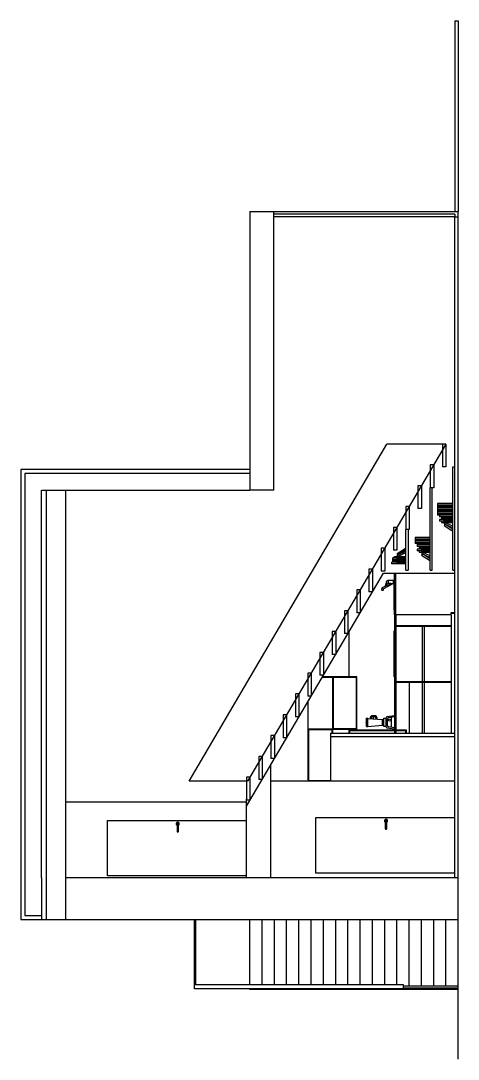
# Model space of a CAD drawing. Header units: millimetres. Extents: x 10227 to 13232, y 2 to 9351.
# Drawn here: x 12602 to 13232, y 188 to 1684 of the extents above; entities that cross this region are included whole.
import ezdxf

# ---------------------------------------------------------------- set-up
doc = ezdxf.new("R2010")
doc.units = ezdxf.units.MM
for name, color, linetype in [('A-DOOR-FULL', 3, 'Continuous'), ('A-FLOOR-LEVL', 3, 'Continuous'), ('A-FLOOR-STRS', 3, 'Continuous'), ('A-FURN', 9, 'Continuous'), ('A-GLAZ-FULL', 4, 'Continuous'), ('A-WALL-FULL-EXTR', 1, 'Continuous'), ('A-WALL-FULL-INTR', 2, 'Continuous')]:
    doc.layers.add(name, color=color, linetype=linetype)

msp = doc.modelspace()

# ---------------------------------------------------------------- linework, layer by layer
at = {"layer": 'A-DOOR-FULL'}
for p, q in [((12727, 452.4), (12727, 532.4)), ((12727, 532.4), (12927, 532.4)), ((12827, 527.5), (12827, 516.5)), ((12829, 516.5), (12829, 527.5)), ((13027, 536.5), (13227, 536.5)), ((13027, 456.5), (13027, 536.5)), ((13127, 531.6), (13127, 520.6)), ((13129, 520.6), (13129, 531.6)), ((12927, 452.4), (12727, 452.4)), ((13227, 456.5), (13027, 456.5))]:
    msp.add_line(p, q, dxfattribs=at)
for centre, radius, start, end in [((12828, 527.5), 2.28, 295.9998, 244.0002), ((12828, 527.5), 1, 0, 180), ((13128, 531.6), 2.28, 295.9998, 244.0002), ((13128, 531.6), 1, 0, 180), ((12828, 516.5), 1, 180, 0), ((13128, 520.6), 1, 180, 0)]:
    msp.add_arc(centre, radius, start, end, dxfattribs=at)
at = {"layer": 'A-FLOOR-LEVL'}
for p, q in [((12932, 1409.6), (12932, 1007.9)), ((12966.2, 1007.9), (12966.2, 1409.6)), ((13227, 449.8), (13227, 1401.6)), ((13227, 1401.6), (13232, 1401.6)), ((12966.2, 1007.9), (12932, 1007.9)), ((12927, 449.8), (12927, 562.9))]:
    msp.add_line(p, q, dxfattribs=at)
at = {"layer": 'A-FLOOR-STRS', "ltscale": 0.1}
for p, q in [((13227, 1684.2), (13227, 1409.6)), ((13227, 1684.2), (13232, 1684.2)), ((13232, 1684.2), (13232, 1409.6))]:
    msp.add_line(p, q, dxfattribs=at)
at = {"layer": 'A-FLOOR-STRS'}
for p, q in [((13232, 188.3), (13232, 1409.6)), ((13214.3, 1074.4), (13209.3, 1074.4)), ((13209.3, 1074.4), (13209.3, 1041.4)), ((13214.3, 1074.4), (13214.3, 1041.4)), ((13191.7, 1044.4), (13191.7, 1011.4)), ((13196.7, 1044.4), (13191.7, 1044.4)), ((13196.7, 1044.4), (13196.7, 1011.4)), ((13214.3, 1041.4), (13209.3, 1041.4)), ((13174, 1014.4), (13174, 981.4)), ((13179, 1014.4), (13174, 1014.4)), ((13179, 1014.4), (13179, 981.4)), ((13196.7, 1011.4), (13191.7, 1011.4)), ((13156.4, 984.4), (13156.4, 951.4)), ((13161.4, 984.4), (13156.4, 984.4)), ((13161.4, 984.4), (13161.4, 951.4)), ((13179, 981.4), (13174, 981.4)), ((13138.7, 954.4), (13138.7, 921.4)), ((13143.7, 954.4), (13138.7, 954.4)), ((13143.7, 954.4), (13143.7, 921.4)), ((13161.4, 951.4), (13156.4, 951.4)), ((13121.1, 924.4), (13121.1, 891.4)), ((13126.1, 924.4), (13121.1, 924.4)), ((13126.1, 924.4), (13126.1, 891.4)), ((13143.7, 921.4), (13138.7, 921.4)), ((13103.4, 894.4), (13103.4, 861.4)), ((13108.4, 894.4), (13103.4, 894.4)), ((13108.4, 894.4), (13108.4, 861.4)), ((13126.1, 891.4), (13121.1, 891.4)), ((13085.8, 864.4), (13085.8, 831.4)), ((13090.8, 864.4), (13085.8, 864.4)), ((13090.8, 864.4), (13090.8, 831.4)), ((13108.4, 861.4), (13103.4, 861.4)), ((13068.1, 834.4), (13068.1, 801.4)), ((13073.1, 834.4), (13068.1, 834.4)), ((13073.1, 834.4), (13073.1, 801.4)), ((13090.8, 831.4), (13085.8, 831.4)), ((13050.5, 804.4), (13050.5, 771.4)), ((13055.5, 804.4), (13050.5, 804.4)), ((13055.5, 804.4), (13055.5, 771.4)), ((13073.1, 801.4), (13068.1, 801.4)), ((13032.8, 774.4), (13032.8, 741.4)), ((13037.8, 774.4), (13032.8, 774.4)), ((13037.8, 774.4), (13037.8, 741.4)), ((13055.5, 771.4), (13050.5, 771.4)), ((13015.2, 744.4), (13015.2, 711.4)), ((13020.2, 744.4), (13015.2, 744.4)), ((13020.2, 744.4), (13020.2, 711.4)), ((13037.8, 741.4), (13032.8, 741.4)), ((12997.5, 714.4), (12997.5, 681.4)), ((13002.5, 714.4), (12997.5, 714.4)), ((13002.5, 714.4), (13002.5, 681.4)), ((13020.2, 711.4), (13015.2, 711.4)), ((12979.9, 684.4), (12979.9, 651.4)), ((12984.9, 684.4), (12979.9, 684.4)), ((12984.9, 684.4), (12984.9, 651.4)), ((13002.5, 681.4), (12997.5, 681.4)), ((12962.2, 654.4), (12962.2, 621.4)), ((12967.2, 654.4), (12962.2, 654.4)), ((12967.2, 654.4), (12967.2, 621.4)), ((12984.9, 651.4), (12979.9, 651.4)), ((12944.6, 624.4), (12944.6, 591.4)), ((12949.6, 624.4), (12944.6, 624.4)), ((12949.6, 624.4), (12949.6, 591.4)), ((12967.2, 621.4), (12962.2, 621.4)), ((12927, 594.4), (12927, 562.9)), ((12932, 594.4), (12927, 594.4)), ((12932, 594.4), (12932, 561.4)), ((12949.6, 591.4), (12944.6, 591.4)), ((12932, 561.4), (12927, 561.4)), ((12852, 295.7), (12852, 389.5)), ((12854, 295.7), (12854, 389.5)), ((12932, 295.7), (12932, 389.5)), ((12949.6, 295.7), (12949.6, 389.5)), ((12967.2, 295.7), (12967.2, 389.5)), ((12984.9, 295.7), (12984.9, 389.5)), ((13002.5, 295.7), (13002.5, 389.5)), ((13020.2, 295.7), (13020.2, 389.5)), ((13037.8, 295.7), (13037.8, 389.5)), ((13055.5, 295.7), (13055.5, 389.5)), ((13073.1, 295.7), (13073.1, 389.5)), ((13090.8, 295.7), (13090.8, 389.5)), ((13108.4, 295.7), (13108.4, 389.5)), ((13126.1, 295.7), (13126.1, 389.5)), ((13143.7, 295.7), (13143.7, 389.5)), ((13161.4, 294.2), (13161.4, 389.5)), ((13179, 294.2), (13179, 389.5)), ((13196.7, 294.2), (13196.7, 389.5)), ((13214.3, 294.2), (13214.3, 389.5)), ((12852, 295.7), (13152.8, 295.7)), ((12852, 289.7), (12852, 295.7)), ((13152.8, 289.7), (12852, 289.7)), ((12932, 288.7), (12932, 289.7)), ((13232, 288.7), (12932, 288.7)), ((12949.6, 288.7), (12949.6, 289.7)), ((12967.2, 288.7), (12967.2, 289.7)), ((12984.9, 288.7), (12984.9, 289.7)), ((13002.5, 288.7), (13002.5, 289.7)), ((13020.2, 288.7), (13020.2, 289.7)), ((13037.8, 288.7), (13037.8, 289.7)), ((13055.5, 288.7), (13055.5, 289.7)), ((13073.1, 288.7), (13073.1, 289.7)), ((13090.8, 288.7), (13090.8, 289.7)), ((13108.4, 288.7), (13108.4, 289.7)), ((13126.1, 288.7), (13126.1, 289.7)), ((13143.7, 288.7), (13143.7, 289.7)), ((13152.8, 295.7), (13152.8, 289.7)), ((13152.8, 294.2), (13232, 294.2)), ((13152.8, 291.2), (13232, 291.2)), ((13161.4, 288.7), (13161.4, 291.2)), ((13179, 288.7), (13179, 291.2)), ((13196.7, 288.7), (13196.7, 291.2)), ((13214.3, 288.7), (13214.3, 291.2))]:
    msp.add_line(p, q, dxfattribs=at)
at = {"layer": 'A-FURN'}
for p, q in [((12844.6, 588.8), (13129.3, 1074.4)), ((13214.3, 1074.4), (12928.7, 588.8)), ((13209.3, 1074.4), (13129.3, 1074.4)), ((13224, 892.6), (13224, 1041.4)), ((13224, 1041.4), (13227, 1041.4)), ((13191.7, 892.6), (13191.7, 1011.4)), ((13194.7, 892.6), (13194.7, 1011.4)), ((13224, 988.7), (13202.1, 988.7)), ((13202.1, 988.7), (13202.1, 986.6)), ((13224, 986.6), (13202.1, 986.6)), ((13202.1, 986.6), (13202.1, 984.5)), ((13224, 984.5), (13202.1, 984.5)), ((13202.1, 984.5), (13202.1, 982.4)), ((13224, 982.4), (13202.1, 982.4)), ((13202.1, 982.4), (13202.1, 980.3)), ((13224, 980.3), (13202.1, 980.3)), ((13202.1, 980.3), (13202.1, 978.2)), ((13224, 978.2), (13202.1, 978.2)), ((13202.1, 978.2), (13202.1, 976.1)), ((13224, 976.1), (13202.1, 976.1)), ((13202.1, 976.1), (13202.1, 974)), ((13224, 974), (13202.1, 974)), ((13202.1, 974), (13202.1, 971.9)), ((13224, 971.9), (13202.1, 971.9)), ((13205, 971.9), (13205, 969.8)), ((13224, 969.8), (13205, 969.8)), ((13224, 965.6), (13205, 965.6)), ((13205, 965.6), (13205, 963.5)), ((13224, 963.5), (13205, 963.5)), ((13207.8, 969.8), (13207.8, 967.7)), ((13207.8, 967.7), (13224, 967.7)), ((13224, 967.7), (13207.8, 967.7)), ((13207.8, 967.7), (13207.8, 965.6)), ((13207.8, 963.5), (13207.8, 961.4)), ((13207.8, 961.4), (13224, 961.4)), ((13210.7, 969.8), (13224, 969.8)), ((13210.7, 965.6), (13224, 965.6)), ((13210.7, 963.5), (13224, 963.5)), ((13212.4, 961.4), (13211.6, 959.5)), ((13211.6, 959.5), (13223.1, 954.2)), ((13212.7, 959), (13211.6, 957.2)), ((13224, 956.1), (13212.4, 961.4)), ((13224, 951.9), (13212.7, 959)), ((13156.7, 892.6), (13156.7, 951.4)), ((13159.7, 951.4), (13159.7, 892.6)), ((13211.6, 957.2), (13222.9, 950.1)), ((13222.9, 950.1), (13224, 951.9)), ((13223.1, 954.2), (13224, 956.1)), ((13191.7, 939.6), (13169.8, 939.6)), ((13169.8, 939.6), (13169.8, 937.5)), ((13191.7, 937.5), (13169.8, 937.5)), ((13169.8, 937.5), (13169.8, 935.4)), ((13191.7, 935.4), (13169.8, 935.4)), ((13169.8, 935.4), (13169.8, 933.3)), ((13191.7, 933.3), (13169.8, 933.3)), ((13169.8, 933.3), (13169.8, 931.2)), ((13191.7, 931.2), (13169.8, 931.2)), ((13172.7, 931.2), (13172.7, 929.1)), ((13191.7, 929.1), (13172.7, 929.1)), ((13172.7, 929.1), (13172.7, 927)), ((13140.4, 912.5), (13156.6, 912.5)), ((13140.4, 910.4), (13140.4, 912.5)), ((13144.1, 914.5), (13155.7, 919.8)), ((13145, 912.5), (13144.1, 914.5)), ((13144.2, 916.8), (13155.5, 923.8)), ((13145.3, 915), (13144.2, 916.8)), ((13156.6, 917.9), (13145, 912.5)), ((13156.6, 922.1), (13145.3, 915)), ((13156.6, 922.1), (13155.5, 923.8)), ((13156.6, 917.9), (13155.7, 919.8)), ((13191.7, 927), (13172.7, 927)), ((13191.7, 922.8), (13172.7, 922.8)), ((13172.7, 922.8), (13172.7, 920.7)), ((13191.7, 920.7), (13172.7, 920.7)), ((13175.5, 927), (13175.5, 924.9)), ((13175.5, 924.9), (13191.7, 924.9)), ((13191.7, 924.9), (13175.5, 924.9)), ((13175.5, 924.9), (13175.5, 922.8)), ((13175.5, 920.7), (13175.5, 918.6)), ((13175.5, 918.6), (13191.7, 918.6)), ((13178.4, 927), (13191.7, 927)), ((13178.4, 922.8), (13191.7, 922.8)), ((13178.4, 920.7), (13191.7, 920.7)), ((13180.1, 918.6), (13179.3, 916.7)), ((13179.3, 916.7), (13190.8, 911.4)), ((13180.4, 916.2), (13179.3, 914.4)), ((13179.3, 914.4), (13190.6, 907.3)), ((13191.7, 913.3), (13180.1, 918.6)), ((13191.7, 909.1), (13180.4, 916.2)), ((13190.8, 911.4), (13191.7, 913.3)), ((13136.2, 902), (13136.2, 904.1)), ((13156.6, 904.1), (13136.2, 904.1)), ((13156.6, 902), (13136.2, 902)), ((13137.6, 908.3), (13137.6, 910.4)), ((13156.6, 910.4), (13137.6, 910.4)), ((13137.6, 906.2), (13137.6, 908.3)), ((13156.6, 908.3), (13137.6, 908.3)), ((13137.6, 904.1), (13137.6, 906.2)), ((13156.6, 906.2), (13137.6, 906.2)), ((13140.4, 906.2), (13156.6, 906.2)), ((13143.3, 910.4), (13156.6, 910.4)), ((13143.3, 908.3), (13156.6, 908.3)), ((13143.3, 904.1), (13156.6, 904.1)), ((13190.6, 907.3), (13191.7, 909.1)), ((13140, 828.6), (13140, 888.6)), ((13142, 828.6), (13142, 888.6)), ((13156.7, 892.6), (13159.7, 892.6)), ((13191.7, 892.6), (13194.7, 892.6)), ((13224, 892.6), (13227, 892.6)), ((13123.1, 867.7), (13127.9, 870)), ((13139, 873.4), (13123.3, 865.5)), ((13128.6, 876.4), (13126.9, 869.5)), ((13127.9, 870), (13135.8, 873.7)), ((13129.5, 873.4), (13127.9, 870)), ((13131.2, 873.4), (13129.5, 873.4)), ((13135, 877.9), (13130.5, 877.9)), ((13131.2, 877.9), (13131.2, 874)), ((13135.1, 873.4), (13131.2, 873.4)), ((13139, 877.9), (13135, 877.9)), ((13135.8, 873.7), (13139, 873.4)), ((13139, 872.7), (13139, 877.9)), ((13139, 877.9), (13139.5, 877.9)), ((13139, 872.7), (13139.5, 872.7)), ((13140, 878.6), (13139.5, 878.6)), ((13139.5, 878.6), (13139.5, 872.7)), ((13139.5, 835.6), (13139.5, 878.6)), ((13139.5, 872.7), (13139.5, 873.4)), ((13121.9, 863.8), (13121.9, 865.9)), ((13124, 863.7), (13122, 863.7)), ((13124, 865.9), (13124, 863.7)), ((13140, 835.6), (13139.5, 835.6)), ((13142, 828.6), (13140, 828.6)), ((13140, 828.6), (13140, 663)), ((13222, 828.6), (13142, 828.6)), ((13142, 828.6), (13142, 663)), ((13222, 830.6), (13222, 831.6)), ((13222, 831.6), (13227, 831.6)), ((13222, 828.6), (13222, 830.6)), ((13222, 830.6), (13227, 830.6)), ((13222, 828.6), (13222, 658)), ((13142, 813.2), (13222, 813.2)), ((13142, 812.2), (13222, 812.2)), ((13180.5, 732.2), (13180.5, 812.2)), ((13183.5, 732.2), (13183.5, 812.2)), ((13075, 739.1), (13075, 804.5)), ((13139.5, 739.1), (13139.5, 805.4)), ((13139.5, 805.4), (13140, 805.4)), ((13075, 739.1), (13036.5, 739.1)), ((13051, 738.1), (13036.5, 738.1)), ((13051, 739.1), (13051, 658)), ((13075, 738.1), (13052, 738.1)), ((13052, 738.1), (13052, 664.9)), ((13086, 739.1), (13075, 739.1)), ((13085, 738.1), (13075, 738.1)), ((13085, 738.1), (13085, 664.9)), ((13086, 663), (13086, 739.1)), ((13139.5, 739.1), (13139.5, 739.1)), ((13139.5, 739.1), (13140, 739.1)), ((13142, 732.2), (13222, 732.2)), ((13142, 731.2), (13222, 731.2)), ((13161.2, 731.2), (13161.2, 658)), ((13180.5, 658), (13180.5, 731.2)), ((13183.5, 658), (13183.5, 731.2)), ((13016, 588.8), (13016, 704.2)), ((13100, 667.5), (13100, 679.5)), ((13100, 679.5), (13101, 679.5)), ((13101, 667.5), (13101, 679.5)), ((13101, 679.4), (13102, 679.4)), ((13102, 667.6), (13102, 679.4)), ((13102, 679.3), (13123, 677.5)), ((13105.1, 679.6), (13105.1, 679.1)), ((13106.6, 679.6), (13106.6, 679.1)), ((13111.6, 683.1), (13108.6, 683.1)), ((13111.6, 681.6), (13108.6, 681.6)), ((13110, 678.6), (13110, 681.6)), ((13113.6, 678.2), (13113.6, 679.6)), ((13115.1, 678.2), (13115.1, 679.6)), ((13123, 677.5), (13125, 677.5)), ((13123, 669.5), (13123, 677.5)), ((13125, 679.5), (13128, 679.5)), ((13125, 667.5), (13125, 679.5)), ((13128, 667.2), (13128, 679.8)), ((13129.7, 681.8), (13140, 683.5)), ((13130, 668.9), (13130, 678.1)), ((13140, 681.5), (13131.7, 680.1)), ((13136, 666.2), (13136, 680.8)), ((13140, 683.5), (13140, 663.5)), ((13051, 663.9), (13016, 663.9)), ((13017, 589.8), (13017, 662.9)), ((13050, 662.9), (13017, 662.9)), ((13050, 662.9), (13050, 658)), ((13051, 663.9), (13086, 663.9)), ((13052, 664.9), (13085, 664.9)), ((13075, 658), (13075, 663)), ((13075, 663), (13157, 663)), ((13076, 658), (13076, 662)), ((13076, 662), (13156, 662)), ((13100, 667.5), (13101, 667.5)), ((13101, 667.6), (13102, 667.6)), ((13102, 667.7), (13123, 669.5)), ((13123, 669.5), (13125, 669.5)), ((13128, 667.5), (13125, 667.5)), ((13140, 663.5), (13129.7, 665.2)), ((13140, 665.5), (13131.7, 666.9)), ((13140, 662), (13140, 658)), ((13142, 662), (13142, 658)), ((13156, 662), (13156, 658)), ((13157, 663), (13157, 658)), ((13048.1, 658), (13048.1, 588.8)), ((13048.1, 658), (13227, 658)), ((13048.1, 653), (13227, 653)), ((12928.7, 588.8), (12844.6, 588.8)), ((13017, 589.8), (13048.1, 589.8))]:
    msp.add_line(p, q, dxfattribs=at)
msp.add_circle((13133.2, 676.8), 1.5, dxfattribs=at)
for centre, radius, start, end in [((13123.9, 865.9), 2, 115.1933, 180), ((13130.5, 875.9), 2, 90, 165.6541), ((13122, 863.8), 0.1, 180, 270), ((13100, 673.5), 1, 90, 270), ((13108.6, 679.6), 3.5, 90, 180), ((13108.6, 679.6), 2, 90, 180), ((13111.6, 679.6), 3.5, 0, 90), ((13111.6, 679.6), 2, 0, 90), ((13130, 679.8), 2, 99.4623, 180), ((13132, 678.1), 2, 99.4623, 180), ((13130, 667.2), 2, 180, 260.5377), ((13132, 668.9), 2, 180, 260.5377)]:
    msp.add_arc(centre, radius, start, end, dxfattribs=at)
at = {"layer": 'A-GLAZ-FULL'}
for p, q in [((13227, 1405.6), (12966.2, 1405.6)), ((13227, 1401.6), (12966.2, 1401.6)), ((13227, 1405.6), (13227, 1401.6)), ((12932, 1037.9), (12602, 1037.9)), ((12602, 1037.9), (12602, 389.5)), ((12932, 1037.9), (12932, 1033.9)), ((12932, 1031.9), (12608, 1031.9)), ((12608, 1031.9), (12608, 395.5)), ((12602, 389.5), (12632, 389.5)), ((12608, 395.5), (12632, 395.5))]:
    msp.add_line(p, q, dxfattribs=at)
at = {"layer": 'A-WALL-FULL-EXTR'}
for p, q in [((12932, 1409.6), (13232, 1409.6)), ((12632, 449.8), (12632, 1007.9)), ((12632, 1007.9), (12932, 1007.9)), ((12639, 389.5), (12639, 1007.9)), ((12667, 389.5), (12667, 1007.9)), ((12962, 449.8), (12962.2, 612.8)), ((12632, 449.8), (12632, 389.5)), ((13232, 449.8), (12667, 449.8)), ((12632, 389.5), (13232, 389.5))]:
    msp.add_line(p, q, dxfattribs=at)
at = {"layer": 'A-WALL-FULL-INTR'}
for p, q in [((13227, 1405.6), (13227, 1405.6)), ((12927, 552.9), (13124.4, 888.6)), ((13124.4, 888.6), (13227, 888.6)), ((13227, 588.8), (12962, 588.8)), ((12927, 558.5), (12667, 558.5))]:
    msp.add_line(p, q, dxfattribs=at)

doc.saveas('drawing.dxf')
